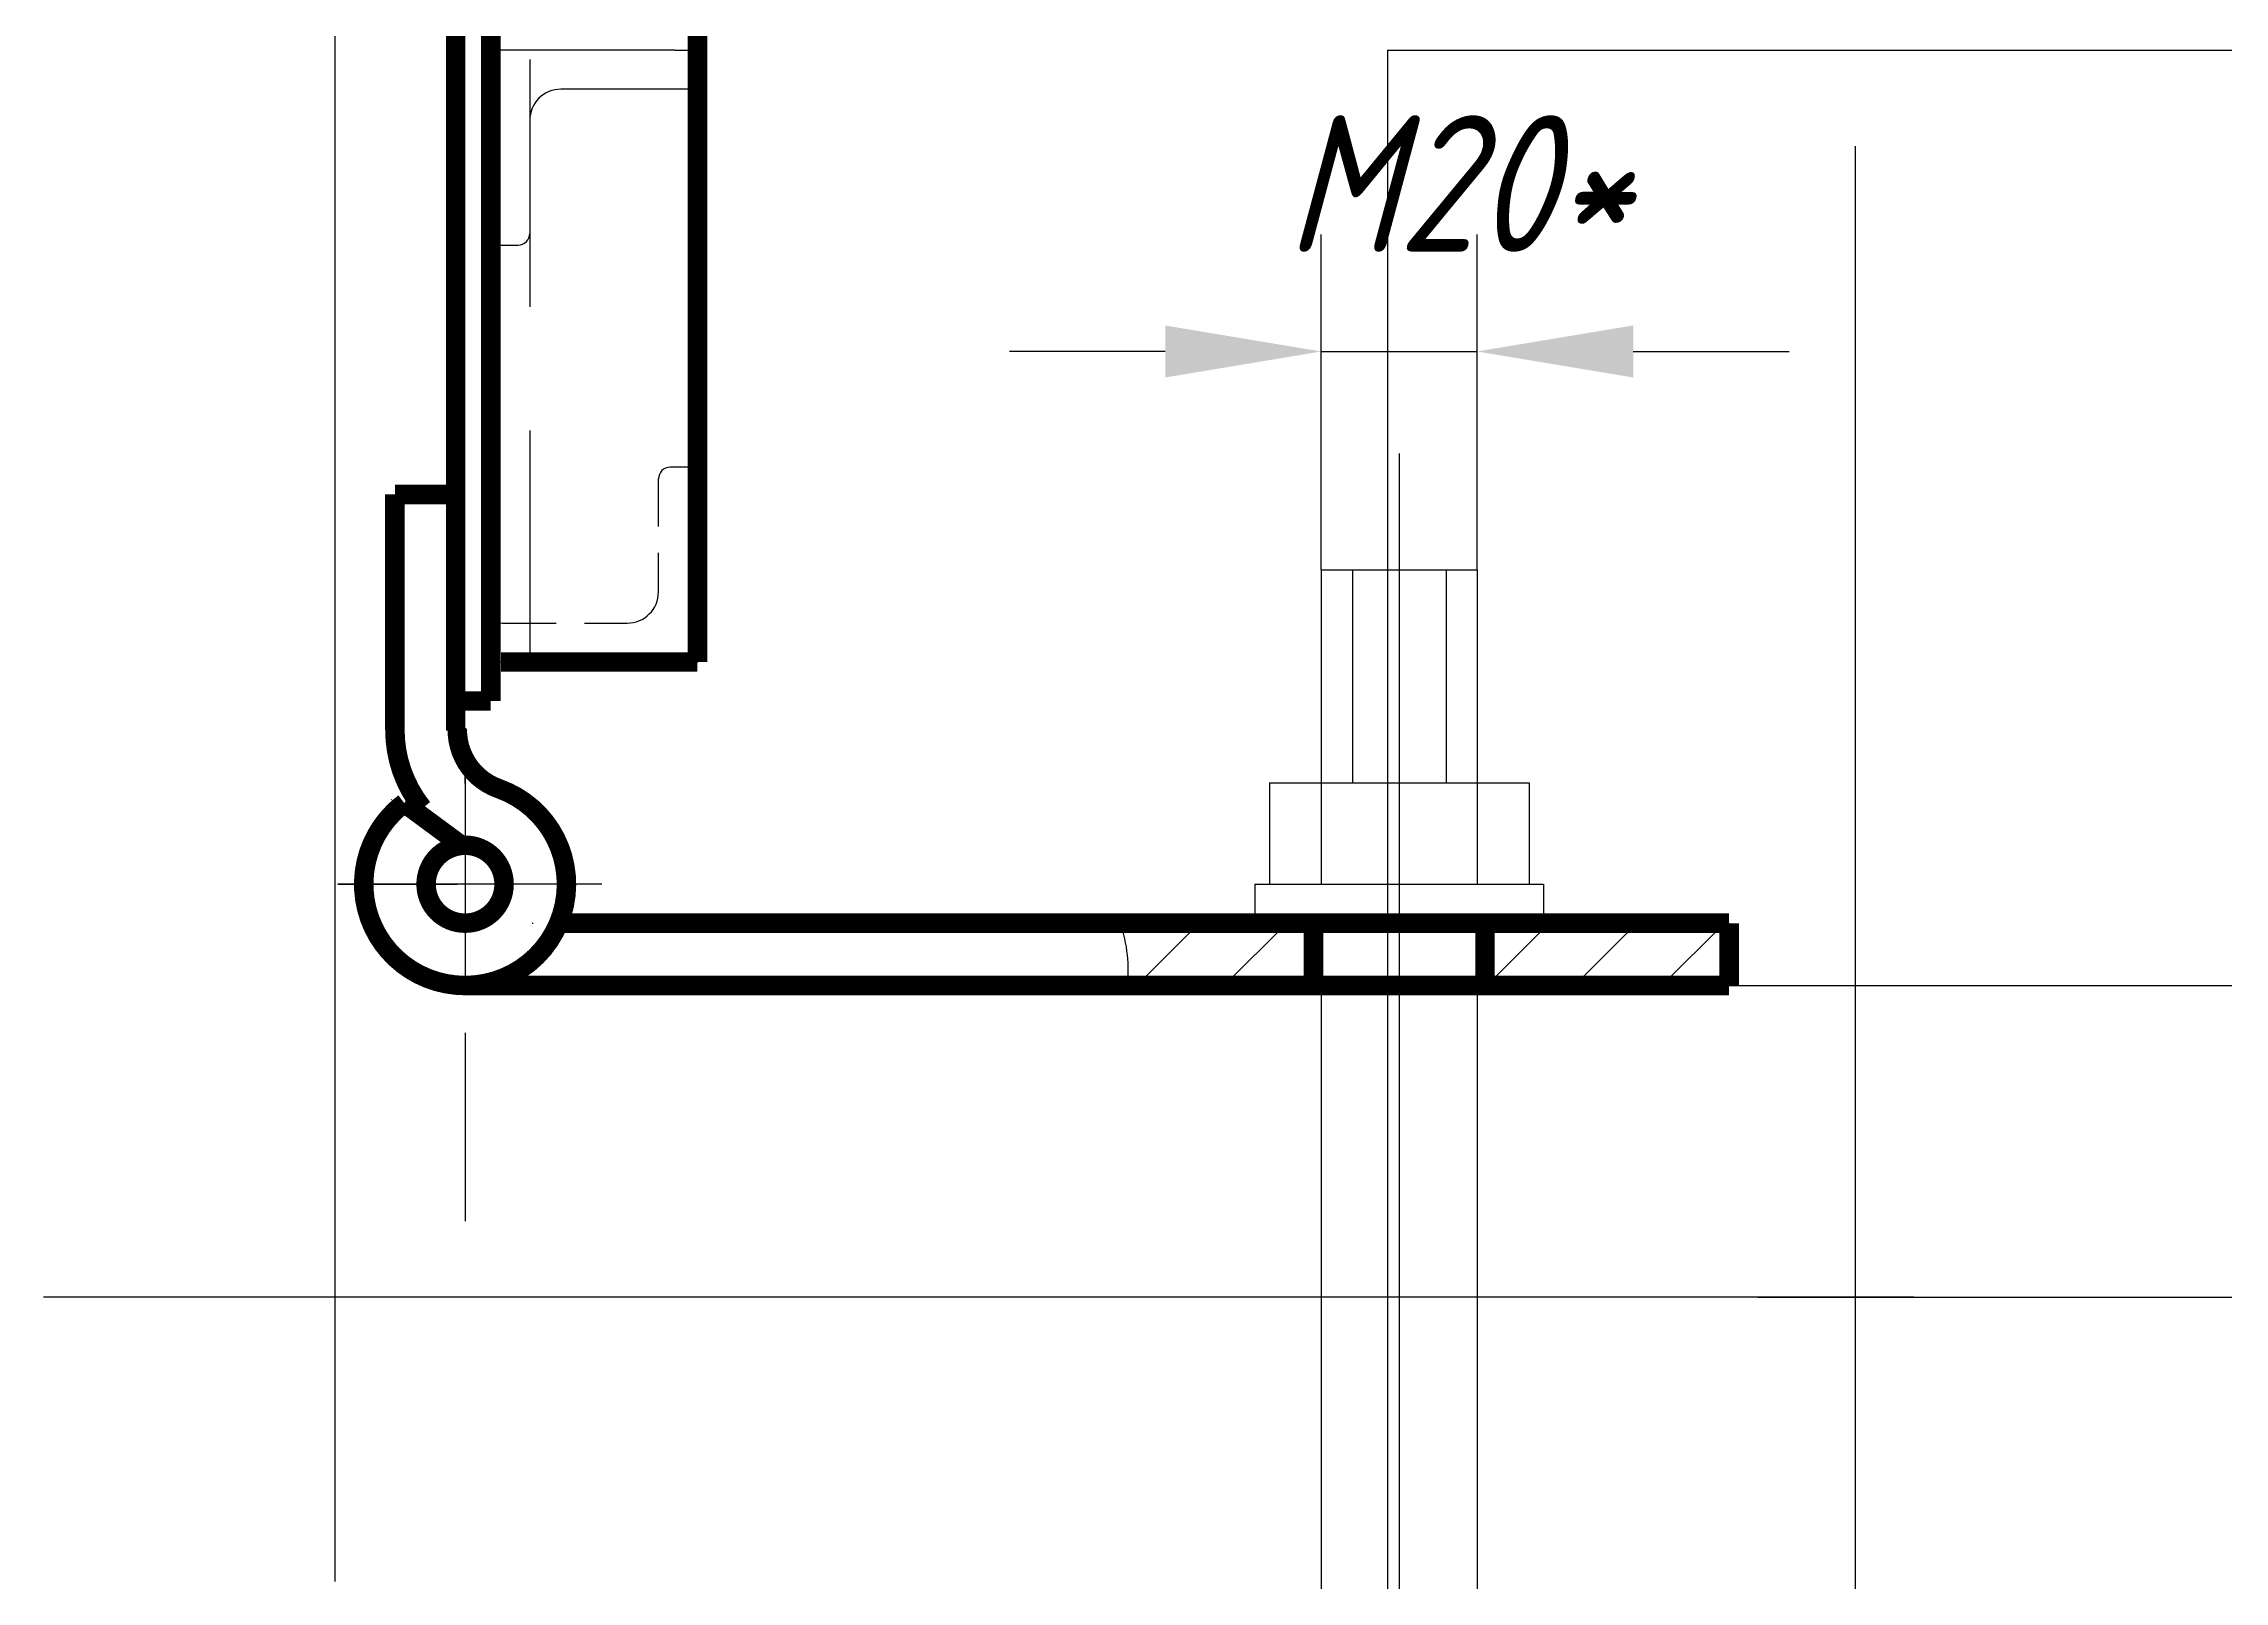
# Model space of a CAD drawing. Extents: x 973 to 2730, y 39 to 1746.
# Drawn here: x 2217 to 2272.9, y 1524.1 to 1563.6 of the extents above; entities that cross this region are included whole.
import ezdxf
from ezdxf.enums import TextEntityAlignment as Align

# ---------------------------------------------------------------- set-up
doc = ezdxf.new("R2010")
doc.units = 0
doc.header["$LTSCALE"] = 0.5
doc.header["$MEASUREMENT"] = 0
doc.linetypes.add('DASHDOT', pattern=[25.4, 12.7, -6.35, 0, -6.35])
doc.linetypes.add('DASHED', pattern=[19.05, 12.7, -6.35])
doc.layers.get('0').update_dxf_attribs({"linetype": 'CONTINUOUS'})
doc.layers.get('DEFPOINTS').update_dxf_attribs({"linetype": 'CONTINUOUS'})
doc.styles.add('ROMANC', font='romanc', dxfattribs={"width": 0.8, "oblique": 15, "height": 3.5})
doc.dimstyles.get("Standard").update_dxf_attribs({"dimtxt": 0.18, "dimasz": 0.18, "dimexe": 0.18, "dimexo": 0.0625, "dimgap": 0.09, "dimtad": 0, "dimtih": 1, "dimtoh": 1, "dimdec": 4, "dimzin": 0, "dimdsep": 46, "dimtxsty": 'Standard', "dimcen": 0.09, "dimadec": 0, "dimazin": 0, "dimtfac": 1, "dimtdec": 4, "dimtofl": 0, "dimtmove": 0, "dimatfit": 3, "dimfxl": 0, "dimtolj": 1, "dimtzin": 0, "dimarcsym": 0})

# ---------------------------------------------------------------- blocks, each defined once
blk = doc.blocks.new('*D42')
at = {"color": 0, "linetype": 'ByBlock'}
for p, q in [((1515.68, 1043.22), (1515.68, 1013.91)), ((1661.68, 1043.22), (1661.68, 1013.91)), ((1519.68, 1016.91), (1657.68, 1016.91))]:
    blk.add_line(p, q, dxfattribs=at)
for points in [[(1519.68, 1017.577), (1519.68, 1016.243), (1515.68, 1016.91)], [(1657.68, 1017.577), (1657.68, 1016.243), (1661.68, 1016.91)]]:
    blk.add_solid(points, dxfattribs=at)
at = {"layer": 'DEFPOINTS', "color": 0, "linetype": 'ByBlock'}
for p in [(1515.68, 1043.22), (1661.68, 1043.22), (1661.68, 1016.91)]:
    blk.add_point(p, dxfattribs=at)
at = {"color": 0, "linetype": 'ByBlock', "style": 'ROMANC', "oblique": 15, "width": 0.8}
blk.add_text('730*', height=3.5, dxfattribs=at).set_placement((1577.04, 1020.41), align=Align.MIDDLE_CENTER)
blk = doc.blocks.new('*X8')
at = {"color": 0}
for p, q in [((1399.218, 402.41), (1400.818, 404.01)), ((1401.463, 402.41), (1403.063, 404.01)), ((1408.199, 402.41), (1409.799, 404.01)), ((1410.444, 402.41), (1412.044, 404.01)), ((1412.689, 402.41), (1414.289, 404.01)), ((1403.709, 402.41), (1403.75, 402.451))]:
    blk.add_line(p, q, dxfattribs=at)
blk = doc.blocks.new('*D40')
at = {"color": 0, "linetype": 'ByBlock'}
for p, q in [((1525.68, 1061.89), (1525.68, 1070.49)), ((1529.68, 1061.89), (1529.68, 1070.49)), ((1521.68, 1067.49), (1517.68, 1067.49)), ((1525.68, 1067.49), (1529.68, 1067.49)), ((1533.68, 1067.49), (1537.68, 1067.49))]:
    blk.add_line(p, q, dxfattribs=at)
for points in [[(1521.68, 1068.157), (1521.68, 1066.823), (1525.68, 1067.49)], [(1533.68, 1068.157), (1533.68, 1066.823), (1529.68, 1067.49)]]:
    blk.add_solid(points, dxfattribs=at)
at = {"layer": 'DEFPOINTS', "color": 0, "linetype": 'ByBlock'}
for p in [(1529.68, 1067.49), (1525.68, 1061.89), (1529.68, 1061.89)]:
    blk.add_point(p, dxfattribs=at)
at = {"color": 0, "linetype": 'ByBlock', "style": 'ROMANC', "oblique": 15, "width": 0.8}
blk.add_text('М20*', height=3.5, dxfattribs=at).set_placement((1529.18, 1071.8), align=Align.MIDDLE_CENTER)

msp = doc.modelspace()

# ---------------------------------------------------------------- linework, layer by layer
at = {"linetype": 'Continuous'}
for p, q in [((2224.47, 1746.23), (2224.47, 1524.09)), ((2251.47, 1563.38), (2251.47, 1531.38))]:
    msp.add_line(p, q, dxfattribs=at)
at = {"linetype": 'DASHED'}
for p, q in [((2229.47, 1648.87), (2229.47, 1547.68)), ((2229.47, 1561.58), (2229.47, 1558.68)), ((2232.77, 1551.16), (2232.77, 1552.38)), ((2233.77, 1552.68), (2233.77, 1551.89)), ((2233.77, 1551.32), (2233.77, 1549.76)), ((2232.77, 1549.48), (2232.77, 1550.48)), ((2233.77, 1549.35), (2233.77, 1547.68)), ((2228.77, 1548.68), (2230.15, 1548.68)), ((2230.87, 1548.68), (2231.97, 1548.68)), ((2229.05, 1547.68), (2230.44, 1547.68)), ((2231.47, 1547.68), (2233.77, 1547.68))]:
    msp.add_line(p, q, dxfattribs=at)
for p, q in [((2233.19, 1563.38), (2228.47, 1563.38)), ((2228.47, 1558.38), (2228.47, 1563.38)), ((2233.19, 1563.38), (2233.77, 1563.38)), ((2251.47, 1563.38), (2397.47, 1563.38)), ((2233.77, 1562.38), (2230.27, 1562.38)), ((2263.47, 1516.17), (2263.47, 1560.92)), ((2228.47, 1558.38), (2229.17, 1558.38)), ((2251.77, 1553.03), (2251.77, 1516.17)), ((2233.77, 1552.68), (2233.07, 1552.68)), ((2227.61, 1551.98), (2227.61, 1546.98)), ((2249.77, 1550.05), (2249.77, 1541.98)), ((2249.77, 1550.05), (2253.77, 1550.05)), ((2250.57, 1550.05), (2250.57, 1544.58)), ((2252.97, 1550.05), (2252.97, 1544.58)), ((2253.77, 1550.05), (2253.77, 1541.98)), ((2228.47, 1547.68), (2228.47, 1548.38)), ((2249.77, 1548.52), (2249.77, 1541.98)), ((2253.77, 1548.52), (2253.77, 1541.98)), ((2227.61, 1547.84), (2227.61, 1545.9398)), ((2229.05, 1547.68), (2228.47, 1547.68)), ((2228.01, 1544.5723), (2228.01, 1544.54)), ((2248.44, 1544.58), (2255.1, 1544.58)), ((2248.44, 1544.58), (2248.44, 1541.98)), ((2255.1, 1544.58), (2255.1, 1541.98)), ((2225.91, 1544.16), (2225.92231, 1544.14154)), ((2226.54926, 1543.839), (2226.44158, 1543.91853)), ((2224.55, 1541.98), (2227.61, 1541.98)), ((2227.81, 1541.98), (2225.25, 1541.98)), ((2227.84853, 1541.98), (2227.04853, 1541.98)), ((2248.07, 1541.98), (2255.47, 1541.98)), ((2248.07, 1541.98), (2248.07, 1540.98)), ((2255.47, 1541.98), (2255.47, 1540.98)), ((2229.53, 1540.98), (2229.55571, 1540.98)), ((2230.21, 1540.98), (2260.23, 1540.98)), ((2249.77, 1540.98), (2249.77, 1522.73657)), ((2253.77, 1540.98), (2253.77, 1521.32604)), ((2227.17, 1539.38), (2272.23, 1539.38)), ((2227.81, 1539.38), (2230.69, 1539.38)), ((2230.69, 1539.38), (2234.57, 1539.38)), ((2260.97, 1539.38), (2387.97, 1539.38)), ((2227.81, 1538.17), (2227.81, 1533.33)), ((2264.97, 1531.38), (2217, 1531.38)), ((2260.97, 1531.38), (2397.47, 1531.38))]:
    msp.add_line(p, q)
at = {"color": 0, "linetype": 'ByBlock'}
msp.add_line((2227.57, 1551.98), (2227.57, 1553.9), dxfattribs=at)
at = {"linetype": 'DASHDOT'}
for p, q in [((2227.81, 1545.98), (2227.81, 1538.17)), ((2227.81, 1544.56), (2227.81, 1545.1652)), ((2225.31, 1541.98), (2224.55, 1541.98)), ((2227.81, 1541.98), (2225.53, 1541.98)), ((2231.32, 1541.98), (2226.25, 1541.98))]:
    msp.add_line(p, q, dxfattribs=at)
for points, const_width in [([(2228.47, 1648.87), (2228.47, 1546.68)], 0.5), ([(2227.57, 1648.38), (2227.57, 1545.92)], 0.5), ([(2233.77, 1552.68), (2233.77, 1648.38)], 0.5), ([(2233.77, 1547.68), (2233.77, 1552.68)], 0.5), ([(2227.61, 1551.98), (2226.01, 1551.98)], 0.5), ([(2226.01, 1551.98), (2226.01, 1545.9398)], 0.5), ([(2228.73, 1547.68), (2233.77, 1547.68)], 0.5), ([(2227.57, 1546.68), (2228.47, 1546.68)], 0.5), ([(2227.71822, 1542.97578), (2226.25, 1544.06)], 0.5), ([(2226.2469, 1544.05767), (2226.44158, 1543.91853)], 0.1), ([(2230.21, 1540.98), (2260.23, 1540.98)], 0.5), ([(2249.57, 1540.98), (2249.57, 1539.38)], 0.5), ([(2253.97, 1540.98), (2253.97, 1539.38)], 0.5), ([(2260.23, 1540.98), (2260.23, 1539.38)], 0.5), ([(2260.23, 1539.38), (2227.81, 1539.38)], 0.5)]:
    msp.add_lwpolyline(points, dxfattribs=dict(const_width=const_width))
for points, const_width in [([(2226.27687, 1544.66044, -0.10318811), (2226.01, 1545.9398, -0.1086211)], 0.5), ([(2228.67667, 1544.4313, -0.32476804), (2227.61051, 1545.98, -0.31783725)], 0.5), ([(2226.71898, 1543.93111, -0.06889054), (2226.26697, 1544.68339, -0.06889054)], 0.5), ([(2228.67667, 1544.4313, -0.43040242), (2230.21, 1540.98, -0.35801967)], 0.5), ([(2227.81, 1539.38, -0.67017834), (2225.98171, 1543.82861, -0.6615146)], 0.5), ([(2225.95231, 1543.79906, -0.03811923), (2226.25, 1544.06, -0.03811923)], 0.5), ([(2228.14333, 1542.92281, -0.15027234), (2226.63251, 1544.04335, -0.13548846)], 0.1), ([(2226.81, 1541.98, -1), (2228.81, 1541.98, -1)], 0.5), ([(2227.01, 1541.98, -1), (2228.61, 1541.98, -1)], 0.1), ([(2228.14333, 1542.92281, -0.31783725), (2228.81, 1541.98, -0.31783725)], 0.1), ([(2226.81, 1541.98, 1), (2228.81, 1541.98, 1)], 0.5), ([(2227.01, 1541.98, 1), (2228.61, 1541.98, 1)], 0.1)]:
    msp.add_lwpolyline(points, format="xyb", dxfattribs=dict(const_width=const_width))
msp.add_lwpolyline([(2226.3, 1543.99), (2226.29, 1544)])
at = {"linetype": 'Continuous', "const_width": 0.5}
msp.add_lwpolyline([(2230.21, 1540.98, -0.30277564), (2227.81, 1539.38, -0.20739803)], format="xyb", dxfattribs=at)
for points in [[(2230.33, 1541.38, -0.00520529), (2230.3398, 1541.3799, -0.08793957)], [(2244.6058, 1540.98, -0.05937207), (2244.79, 1540.16, -0.05507742), (2244.784, 1539.38, -0.12341532)]]:
    msp.add_lwpolyline(points, format="xyb")
msp.add_circle((2324.47, 1648.38), 96)
for centre, radius, start, end in [((2230.27, 1561.58), 0.8, 90, 180), ((2229.17, 1558.68), 0.3, 270, 0), ((2233.07, 1552.38), 0.3, 90, 180), ((2231.97, 1549.48), 0.8, 270, 0), ((2228.77, 1548.38), 0.3, 90, 180), ((2227.81, 1541.98), 1, 124.186122, 180), ((2227.81, 1541.98), 2.6, 342.079787, 352.492653), ((2227.81, 1541.98), 2.6, 269.118596, 270)]:
    msp.add_arc(centre, radius, start, end)
at = {"linetype": 'DASHED'}
msp.add_arc((2227.81, 1541.98), 2.6, 126.869898, 128.523875, dxfattribs=at)
at = {"layer": 'DEFPOINTS', "color": 0, "linetype": 'ByBlock'}
for p in [(2227.65, 1554.3), (2228.01, 1554.3), (2227.57, 1553.5), (2227.14804, 1552.38), (2226.01, 1551.98), (2226.01, 1551.98), (2227.57, 1551.98), (2233.77, 1547.90036), (2233.77, 1547.66), (2231.49, 1547.02), (2224.55, 1541.98), (2227.81, 1539.38)]:
    msp.add_point(p, dxfattribs=at)

# ---------------------------------------------------------------- block references
msp.add_blockref('*X8', (845.82, 1136.97))

# ---------------------------------------------------------------- dimensions: what is measured, and where the dimension line sits
for base, p1, p2, text, picture, middle, set_off in [((2253.77, 1555.65), (2249.77, 1550.05), (2253.77, 1550.05), 'Њ20*', '*D40', (2253.27, 1559.96), (724.09, 488.16)), ((2397.47, 1505.07), (2251.47, 1531.38), (2397.47, 1531.38), '730*', '*D42', (2312.83, 1508.57), (735.79, 488.16))]:
    dim = msp.add_linear_dim(base=base, p1=p1, p2=p2, text=text, dimstyle='Standard')
    dim.commit()
    dim.dimension.update_dxf_attribs({"geometry": picture, "text_midpoint": middle, "dimtype": 128, "insert": set_off})

doc.saveas('drawing.dxf')
